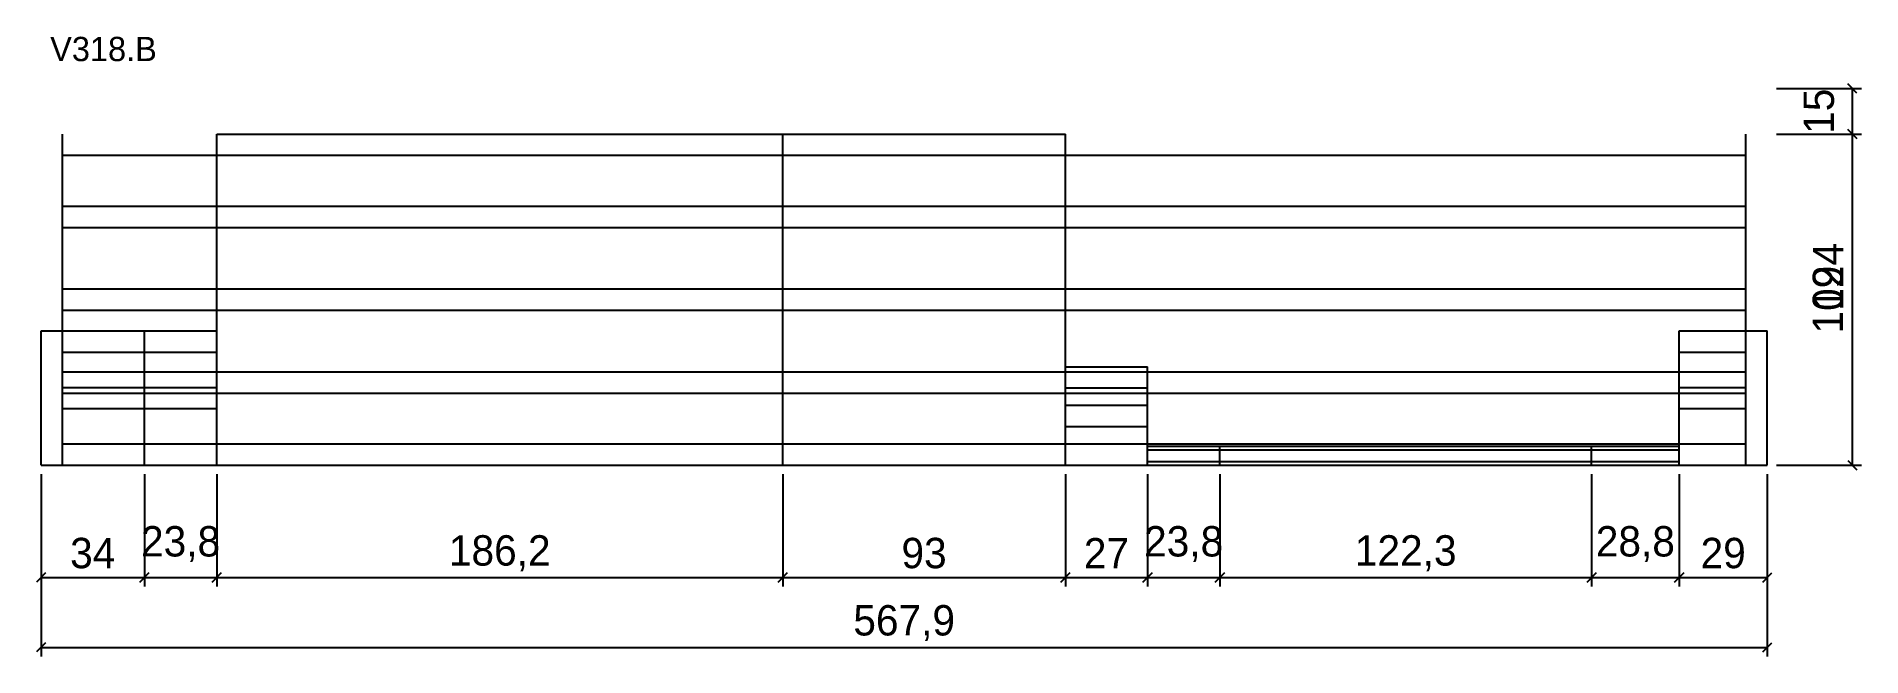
# Model space of a CAD drawing. Extents: x -2 to 599, y -322 to -118.
import ezdxf

# ---------------------------------------------------------------- set-up
doc = ezdxf.new("R2010")
doc.units = 0
for name, color, linetype in [('COTA', 241, 'Continuous'), ('NOMENCLATURA', 7, 'Continuous'), ('Painéis', 200, 'Continuous'), ('SARR_2.2x7', 40, 'Continuous')]:
    doc.layers.add(name, color=color, linetype=linetype)
doc.dimstyles.new('PAINEL', dxfattribs={"dimtxt": 10, "dimasz": 3, "dimexe": 3, "dimexo": 3, "dimgap": 3, "dimtad": 1, "dimblk": 'OBLIQUE', "dimblk1": 'OBLIQUE', "dimcen": 2.5, "dimclrd": 4, "dimclre": 4, "dimclrt": 240, "dimazin": 3, "dimtfac": 1, "dimtmove": 0, "dimatfit": 3})

# ---------------------------------------------------------------- blocks, each defined once
blk = doc.blocks.new('_OBLIQUE')
at = {"color": 0, "linetype": 'BYBLOCK'}
blk.add_line((-0.5, -0.5), (0.5, 0.5), dxfattribs=at)

msp = doc.modelspace()

# ---------------------------------------------------------------- linework, layer by layer
at = {"layer": 'Painéis'}
for p, q in [((57.8, -259), (57.8, -150)), ((57.8, -150), (244, -150)), ((244, -259), (244, -150)), ((244, -150), (337, -150)), ((337, -259), (337, -150)), ((0, -214.8), (34, -214.8)), ((0, -259), (0, -214.8)), ((34, -259), (34, -214.8)), ((34, -214.8), (57.8, -214.8)), ((538.9, -259), (538.9, -214.8)), ((538.9, -214.8), (567.9, -214.8)), ((567.9, -259), (567.9, -214.8)), ((337, -226.6), (364, -226.6)), ((364, -259), (364, -226.6)), ((364, -252.8), (387.8, -252.8)), ((387.8, -259), (387.8, -252.8)), ((387.8, -252.8), (510.1, -252.8)), ((510.1, -259), (510.1, -252.8)), ((510.1, -252.8), (538.9, -252.8)), ((0, -259), (34, -259)), ((34, -259), (57.8, -259)), ((57.8, -259), (244, -259)), ((244, -259), (337, -259)), ((337, -259), (364, -259)), ((364, -259), (387.8, -259)), ((387.8, -259), (510.1, -259)), ((510.1, -259), (538.9, -259)), ((538.9, -259), (567.9, -259))]:
    msp.add_line(p, q, dxfattribs=at)
at = {"layer": 'SARR_2.2x7'}
for p, q in [((7, -259), (7, -150)), ((560.9, -259), (560.9, -150))]:
    msp.add_line(p, q, dxfattribs=at)
for points in [[(7, -157), (34, -157)], [(34, -157), (57.8, -157)], [(57.8, -157), (244, -157)], [(57.8, -157), (244, -157)], [(244, -157), (337, -157)], [(244, -157), (337, -157)], [(337, -157), (364, -157)], [(364, -157), (387.8, -157)], [(387.8, -157), (510.1, -157)], [(510.1, -157), (538.9, -157)], [(538.9, -157), (560.9, -157)], [(7, -173.75), (34, -173.75)], [(34, -173.75), (57.8, -173.75)], [(57.8, -173.75), (244, -173.75)], [(57.8, -173.75), (244, -173.75)], [(244, -173.75), (337, -173.75)], [(244, -173.75), (337, -173.75)], [(337, -173.75), (364, -173.75)], [(364, -173.75), (387.8, -173.75)], [(387.8, -173.75), (510.1, -173.75)], [(510.1, -173.75), (538.9, -173.75)], [(538.9, -173.75), (560.9, -173.75)], [(7, -180.75), (34, -180.75)], [(34, -180.75), (57.8, -180.75)], [(57.8, -180.75), (244, -180.75)], [(57.8, -180.75), (244, -180.75)], [(244, -180.75), (337, -180.75)], [(244, -180.75), (337, -180.75)], [(337, -180.75), (364, -180.75)], [(364, -180.75), (387.8, -180.75)], [(387.8, -180.75), (510.1, -180.75)], [(510.1, -180.75), (538.9, -180.75)], [(538.9, -180.75), (560.9, -180.75)], [(7, -201), (34, -201)], [(34, -201), (57.8, -201)], [(57.8, -201), (244, -201)], [(57.8, -201), (244, -201)], [(244, -201), (337, -201)], [(244, -201), (337, -201)], [(337, -201), (364, -201)], [(364, -201), (387.8, -201)], [(387.8, -201), (510.1, -201)], [(510.1, -201), (538.9, -201)], [(538.9, -201), (560.9, -201)], [(7, -208), (34, -208)], [(34, -208), (57.8, -208)], [(57.8, -208), (244, -208)], [(57.8, -208), (244, -208)], [(244, -208), (337, -208)], [(244, -208), (337, -208)], [(337, -208), (364, -208)], [(364, -208), (387.8, -208)], [(387.8, -208), (510.1, -208)], [(510.1, -208), (538.9, -208)], [(538.9, -208), (560.9, -208)], [(7, -221.8), (34, -221.8)], [(34, -221.8), (57.8, -221.8)], [(538.9, -221.8), (560.9, -221.8)], [(7, -228.25), (34, -228.25)], [(7, -233.4), (34, -233.4)], [(34, -228.25), (57.8, -228.25)], [(34, -233.4), (57.8, -233.4)], [(57.8, -228.25), (244, -228.25)], [(57.8, -228.25), (244, -228.25)], [(244, -228.25), (337, -228.25)], [(244, -228.25), (337, -228.25)], [(337, -228.25), (364, -228.25)], [(337, -233.6), (364, -233.6)], [(364, -228.25), (387.8, -228.25)], [(387.8, -228.25), (510.1, -228.25)], [(510.1, -228.25), (538.9, -228.25)], [(538.9, -228.25), (560.9, -228.25)], [(538.9, -233.4), (560.9, -233.4)], [(7, -235.25), (34, -235.25)], [(34, -235.25), (57.8, -235.25)], [(57.8, -235.25), (244, -235.25)], [(57.8, -235.25), (244, -235.25)], [(244, -235.25), (337, -235.25)], [(244, -235.25), (337, -235.25)], [(337, -235.25), (364, -235.25)], [(337, -239.3), (364, -239.3)], [(364, -235.25), (387.8, -235.25)], [(387.8, -235.25), (510.1, -235.25)], [(510.1, -235.25), (538.9, -235.25)], [(538.9, -235.25), (560.9, -235.25)], [(7, -240.4), (34, -240.4)], [(34, -240.4), (57.8, -240.4)], [(538.9, -240.4), (560.9, -240.4)], [(7, -252), (34, -252)], [(7, -252), (34, -252)], [(34, -252), (57.8, -252)], [(34, -252), (57.8, -252)], [(57.8, -252), (244, -252)], [(57.8, -252), (244, -252)], [(244, -252), (337, -252)], [(244, -252), (337, -252)], [(337, -246.3), (364, -246.3)], [(337, -252), (364, -252)], [(337, -252), (364, -252)], [(364, -252), (387.8, -252)], [(387.8, -252), (510.1, -252)], [(510.1, -252), (538.9, -252)], [(538.9, -252), (560.9, -252)], [(538.9, -252), (560.9, -252)], [(364, -254), (387.8, -254)], [(364, -257.8), (387.8, -257.8)], [(387.8, -254), (510.1, -254)], [(387.8, -257.8), (510.1, -257.8)], [(510.1, -254), (538.9, -254)], [(510.1, -257.8), (538.9, -257.8)]]:
    msp.add_lwpolyline(points, dxfattribs=at)

# ---------------------------------------------------------------- texts
at = {"layer": 'NOMENCLATURA'}
msp.add_text('V318.B', height=8, dxfattribs=at).set_placement((3, -126))

# ---------------------------------------------------------------- dimensions: what is measured, and where the dimension line sits
at = {"layer": 'COTA'}
for base, p1, p2 in [((595.9, -259), (567.9, -259), (567.9, -135)), ((595.9, -150), (567.9, -150), (567.9, -135)), ((595.9, -259), (567.9, -259), (567.9, -150))]:
    msp.add_linear_dim(base=base, p1=p1, p2=p2, angle=90, dimstyle='PAINEL', dxfattribs=at).render()
for base, p1, p2 in [((0, -296), (0, -259), (34, -259)), ((0, -319), (0, -259), (567.9, -259)), ((34, -296), (34, -259), (57.8, -259)), ((57.8, -296), (57.8, -259), (244, -259)), ((244, -296), (244, -259), (337, -259)), ((337, -296), (337, -259), (364, -259)), ((364, -296), (364, -259), (387.8, -259)), ((387.8, -296), (387.8, -259), (510.1, -259)), ((510.1, -296), (510.1, -259), (538.9, -259)), ((538.9, -296), (538.9, -259), (567.9, -259))]:
    msp.add_linear_dim(base=base, p1=p1, p2=p2, dimstyle='PAINEL', dxfattribs=at).render()

doc.saveas('drawing.dxf')
